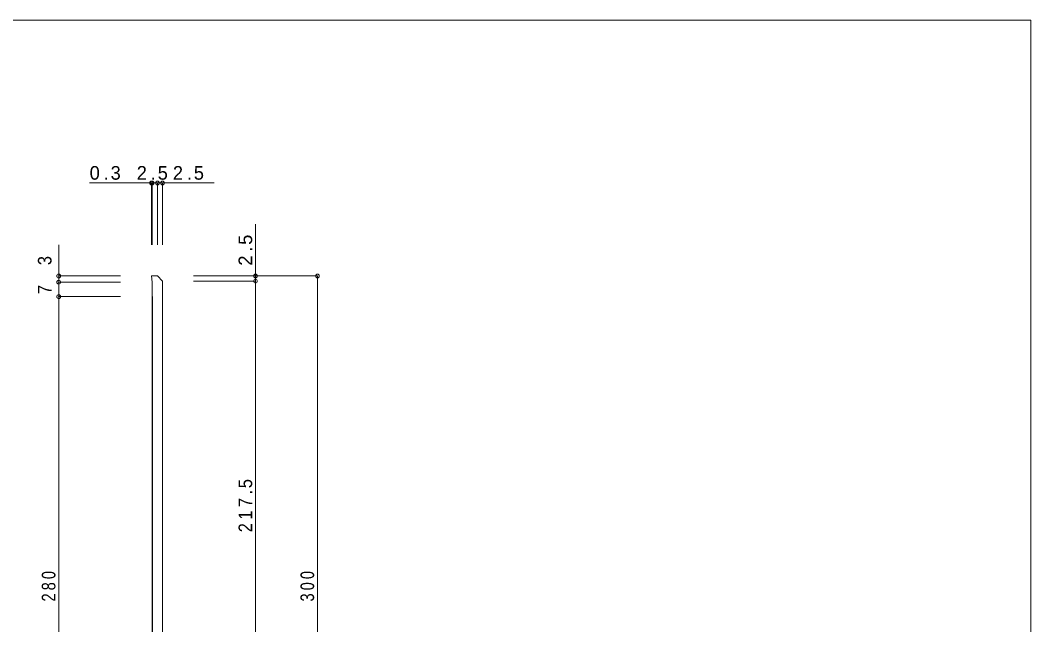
# Model space of a CAD drawing. Units: millimetres on the paper, with parts at other scales. Extents: x -141 to 141, y -98 to 98.
# Drawn here: x -22.1 to 141, y 0 to 97.5 of the extents above; entities that cross this region are included whole.
import ezdxf
from ezdxf.enums import TextEntityAlignment as Align

# ---------------------------------------------------------------- set-up
doc = ezdxf.new("R2010")
doc.units = ezdxf.units.MM
doc.header["$PDMODE"] = 32
doc.header["$PDSIZE"] = 0.6
for name, color, linetype, lineweight in [('3-0_ＫＢ製品', 2, 'Continuous', 9), ('3-2_ハッチ', 7, 'Continuous', 9), ('3-3_寸法', 4, 'Continuous', 9), ('F-0_図面枠', 5, 'Continuous', 9)]:
    doc.layers.add(name, color=color, linetype=linetype, lineweight=lineweight)
doc.styles.add('HGｺﾞｼｯｸM', font='')
doc.styles.get('HGｺﾞｼｯｸM').set_extended_font_data('HGｺﾞｼｯｸM')

msp = doc.modelspace()

# ---------------------------------------------------------------- linework, layer by layer
at = {"layer": '3-0_ＫＢ製品'}
for p, q in [((0, 56.25), (-0.933, 56.25)), ((-0.933, 56.25), (-0.833, 55.25)), ((0, 56.25), (0.833, 55.417)), ((-0.833, -43.75), (-0.833, 55.25)), ((0.833, 55.417), (0.833, -17.083))]:
    msp.add_line(p, q, dxfattribs=at)
at = {"layer": '3-2_ハッチ'}
msp.add_line((-0.767, 52.917), (-0.833, 52.917), dxfattribs=at)
msp.add_lwpolyline([(-0.833, -40.417), (-0.767, -40.417), (-0.767, 52.917)], dxfattribs=at)
at = {"layer": '3-3_寸法'}
for p, q in [((-0.833, 71.25), (-10.933, 71.25)), ((-0.933, 71.25), (-0.933, 61.25)), ((0, 71.25), (-0.833, 71.25)), ((-0.833, 71.25), (-0.833, 61.25)), ((0, 71.25), (0, 61.25)), ((9.167, 71.25), (0, 71.25)), ((0.833, 71.25), (0.833, 61.25)), ((15.833, 64.583), (15.833, 55.417)), ((-15.933, 61.25), (-15.933, 55.25)), ((-15.933, 56.25), (-5.933, 56.25)), ((15.833, 56.25), (5.833, 56.25)), ((25.833, 56.25), (15.833, 56.25)), ((25.833, 56.25), (25.833, -43.75)), ((-15.933, 55.25), (-5.933, 55.25)), ((-15.933, 55.25), (-15.933, 52.917)), ((15.833, 55.417), (5.833, 55.417)), ((15.833, 55.417), (15.833, -17.083)), ((-15.933, 52.917), (-5.933, 52.917)), ((-15.933, 52.917), (-15.933, -40.417))]:
    msp.add_line(p, q, dxfattribs=at)
for p in [(-0.933, 71.25), (-0.833, 71.25), (0, 71.25), (0.833, 71.25), (-15.933, 56.25), (-15.933, 55.25), (15.833, 56.25), (15.833, 55.417), (25.833, 56.25), (-15.933, 52.917)]:
    msp.add_point(p, dxfattribs=at)
at = {"layer": 'F-0_図面枠'}
for p, q in [((-141, 97.5), (141, 97.5)), ((141, 97.5), (141, -97.5))]:
    msp.add_line(p, q, dxfattribs=at)

# ---------------------------------------------------------------- texts
at = {"layer": '3-3_寸法', "color": 7, "style": 'HGｺﾞｼｯｸM', "width": 0.9}
for s, p in [('3', (-16.433, 58)), ('7', (-16.433, 53.333))]:
    msp.add_text(s, height=2.199, rotation=90, dxfattribs=at).set_placement(p, align=Align.BOTTOM_LEFT)
at = {"layer": '3-3_寸法', "color": 7, "char_height": 2.199, "attachment_point": 7, "style": 'HGｺﾞｼｯｸM'}
for s, insert in [('\\T1.38;0.3', (-10.933, 71.75)), ('\\T1.38;2.5', (-3.333, 71.75)), ('\\T1.38;2.5', (2.5, 71.75))]:
    msp.add_mtext(s, dxfattribs=dict(at, insert=insert))
at = {"layer": '3-3_寸法', "color": 7, "char_height": 2.199, "attachment_point": 7, "rotation": 90, "style": 'HGｺﾞｼｯｸM'}
for s, insert in [('\\T1.37;2.5', (15.333, 57.917)), ('\\T1.38;\\W0.9;217.5', (15.333, 14.917)), ('\\T1.38;\\W0.8;280', (-16.433, 3.75)), ('\\T1.38;\\W0.8;300', (25.333, 3.75))]:
    msp.add_mtext(s, dxfattribs=dict(at, insert=insert))

doc.saveas('drawing.dxf')
